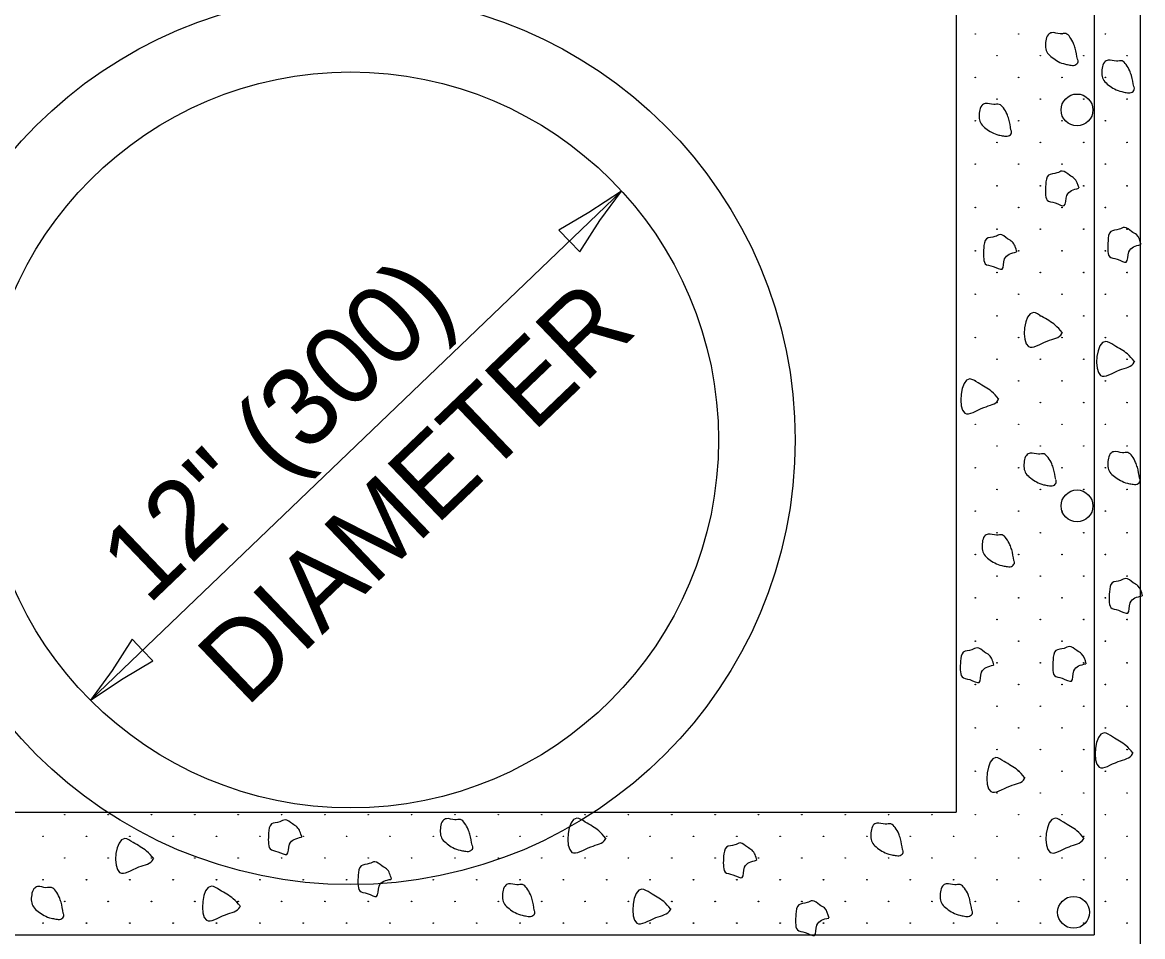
# Model space of a CAD drawing. Extents: x 2261691 to 2262321, y -3123551 to -3123151.
# Drawn here: x 2262145 to 2262188.39, y -3123339.44 to -3123304.04 of the extents above; entities that cross this region are included whole.
import ezdxf

# ---------------------------------------------------------------- set-up
doc = ezdxf.new("R2010")
doc.units = 0
doc.layers.add('RD_Pr_Roadway_Dimensions', color=7, linetype='Continuous')
doc.layers.add('RD_Pr_Roadway_Items', color=7, linetype='Continuous')

msp = doc.modelspace()

# ---------------------------------------------------------------- linework, layer by layer
at = {"layer": 'RD_Pr_Roadway_Dimensions'}
msp.add_line((2262147.63, -3123330.281), (2262168.205, -3123310.568), dxfattribs=at)
for points in [[(2262165.779, -3123312.081), (2262166.183, -3123312.505), (2262166.588, -3123312.928), (2262167.362, -3123311.711), (2262168.205, -3123310.568), (2262166.939, -3123311.405)], [(2262150.055, -3123328.768), (2262149.651, -3123328.344), (2262149.246, -3123327.921), (2262148.473, -3123329.138), (2262147.63, -3123330.281), (2262148.896, -3123329.444)]]:
    msp.add_lwpolyline(points, close=True, dxfattribs=at)
at = {"layer": 'RD_Pr_Roadway_Items'}
for p, q in [((2262186.514, -3123288.304), (2262186.514, -3123339.373)), ((2262188.292, -3123288.304), (2262188.292, -3123341.746)), ((2262181.166, -3123293.054), (2262181.166, -3123334.621)), ((2262136.036, -3123334.621), (2262181.166, -3123334.621)), ((2262130.692, -3123339.373), (2262186.514, -3123339.373))]:
    msp.add_line(p, q, dxfattribs=at)
for centre, radius in [((2262157.711, -3123320.209), 17.22), ((2262181.908, -3123304.488), 0.0119), ((2262183.587, -3123304.488), 0.0119), ((2262185.267, -3123304.488), 0.0119), ((2262186.946, -3123304.488), 0.0119), ((2262182.748, -3123305.327), 0.0119), ((2262184.427, -3123305.327), 0.0119), ((2262186.107, -3123305.327), 0.0119), ((2262187.786, -3123305.327), 0.0119), ((2262157.711, -3123320.209), 14.251), ((2262181.908, -3123306.167), 0.0119), ((2262183.587, -3123306.167), 0.0119), ((2262185.267, -3123306.167), 0.0119), ((2262186.946, -3123306.167), 0.0119), ((2262185.848, -3123307.429), 0.618), ((2262182.748, -3123307.007), 0.0119), ((2262184.427, -3123307.007), 0.0119), ((2262186.107, -3123307.007), 0.0119), ((2262187.786, -3123307.007), 0.0119), ((2262181.908, -3123307.847), 0.0119), ((2262183.587, -3123307.847), 0.0119), ((2262185.267, -3123307.847), 0.0119), ((2262186.946, -3123307.847), 0.0119), ((2262182.748, -3123308.686), 0.0119), ((2262184.427, -3123308.686), 0.0119), ((2262186.107, -3123308.686), 0.0119), ((2262187.786, -3123308.686), 0.0119), ((2262181.908, -3123309.526), 0.0119), ((2262183.587, -3123309.526), 0.0119), ((2262185.267, -3123309.526), 0.0119), ((2262186.946, -3123309.526), 0.0119), ((2262182.748, -3123310.366), 0.0119), ((2262184.427, -3123310.366), 0.0119), ((2262186.107, -3123310.366), 0.0119), ((2262187.786, -3123310.366), 0.0119), ((2262181.908, -3123311.206), 0.0119), ((2262183.587, -3123311.206), 0.0119), ((2262185.267, -3123311.206), 0.0119), ((2262186.946, -3123311.206), 0.0119), ((2262182.748, -3123312.045), 0.0119), ((2262184.427, -3123312.045), 0.0119), ((2262186.107, -3123312.045), 0.0119), ((2262187.786, -3123312.045), 0.0119), ((2262181.908, -3123312.885), 0.0119), ((2262183.587, -3123312.885), 0.0119), ((2262185.267, -3123312.885), 0.0119), ((2262186.946, -3123312.885), 0.0119), ((2262182.748, -3123313.725), 0.0119), ((2262184.427, -3123313.725), 0.0119), ((2262186.107, -3123313.725), 0.0119), ((2262187.786, -3123313.725), 0.0119), ((2262181.908, -3123314.565), 0.0119), ((2262183.587, -3123314.565), 0.0119), ((2262185.267, -3123314.565), 0.0119), ((2262186.946, -3123314.565), 0.0119), ((2262182.748, -3123315.404), 0.0119), ((2262184.427, -3123315.404), 0.0119), ((2262186.107, -3123315.404), 0.0119), ((2262187.786, -3123315.404), 0.0119), ((2262181.908, -3123316.244), 0.0119), ((2262183.587, -3123316.244), 0.0119), ((2262185.267, -3123316.244), 0.0119), ((2262186.946, -3123316.244), 0.0119), ((2262182.748, -3123317.084), 0.0119), ((2262184.427, -3123317.084), 0.0119), ((2262186.107, -3123317.084), 0.0119), ((2262187.786, -3123317.084), 0.0119), ((2262181.908, -3123317.924), 0.0119), ((2262183.587, -3123317.924), 0.0119), ((2262185.267, -3123317.924), 0.0119), ((2262186.946, -3123317.924), 0.0119), ((2262182.748, -3123318.763), 0.0119), ((2262184.427, -3123318.763), 0.0119), ((2262186.107, -3123318.763), 0.0119), ((2262187.786, -3123318.763), 0.0119), ((2262181.908, -3123319.603), 0.0119), ((2262183.587, -3123319.603), 0.0119), ((2262185.267, -3123319.603), 0.0119), ((2262186.946, -3123319.603), 0.0119), ((2262182.748, -3123320.443), 0.0119), ((2262184.427, -3123320.443), 0.0119), ((2262186.107, -3123320.443), 0.0119), ((2262187.786, -3123320.443), 0.0119), ((2262181.908, -3123321.283), 0.0119), ((2262183.587, -3123321.283), 0.0119), ((2262185.267, -3123321.283), 0.0119), ((2262186.946, -3123321.283), 0.0119), ((2262182.748, -3123322.122), 0.0119), ((2262184.427, -3123322.122), 0.0119), ((2262185.848, -3123322.764), 0.618), ((2262186.107, -3123322.122), 0.0119), ((2262187.786, -3123322.122), 0.0119), ((2262181.908, -3123322.962), 0.0119), ((2262183.587, -3123322.962), 0.0119), ((2262185.267, -3123322.962), 0.0119), ((2262186.946, -3123322.962), 0.0119), ((2262182.748, -3123323.802), 0.0119), ((2262184.427, -3123323.802), 0.0119), ((2262186.107, -3123323.802), 0.0119), ((2262187.786, -3123323.802), 0.0119), ((2262181.908, -3123324.642), 0.0119), ((2262183.587, -3123324.642), 0.0119), ((2262185.267, -3123324.642), 0.0119), ((2262186.946, -3123324.642), 0.0119), ((2262182.748, -3123325.481), 0.0119), ((2262184.427, -3123325.481), 0.0119), ((2262186.107, -3123325.481), 0.0119), ((2262187.786, -3123325.481), 0.0119), ((2262181.908, -3123326.321), 0.0119), ((2262183.587, -3123326.321), 0.0119), ((2262185.267, -3123326.321), 0.0119), ((2262186.946, -3123326.321), 0.0119), ((2262182.748, -3123327.161), 0.0119), ((2262184.427, -3123327.161), 0.0119), ((2262186.107, -3123327.161), 0.0119), ((2262187.786, -3123327.161), 0.0119), ((2262181.908, -3123328.001), 0.0119), ((2262183.587, -3123328.001), 0.0119), ((2262185.267, -3123328.001), 0.0119), ((2262186.946, -3123328.001), 0.0119), ((2262182.748, -3123328.84), 0.0119), ((2262184.427, -3123328.84), 0.0119), ((2262186.107, -3123328.84), 0.0119), ((2262187.786, -3123328.84), 0.0119), ((2262181.908, -3123329.68), 0.0119), ((2262183.587, -3123329.68), 0.0119), ((2262185.267, -3123329.68), 0.0119), ((2262186.946, -3123329.68), 0.0119), ((2262182.748, -3123330.52), 0.0119), ((2262184.427, -3123330.52), 0.0119), ((2262186.107, -3123330.52), 0.0119), ((2262187.786, -3123330.52), 0.0119), ((2262181.908, -3123331.36), 0.0119), ((2262183.587, -3123331.36), 0.0119), ((2262185.267, -3123331.36), 0.0119), ((2262186.946, -3123331.36), 0.0119), ((2262182.748, -3123332.199), 0.0119), ((2262184.427, -3123332.199), 0.0119), ((2262186.107, -3123332.199), 0.0119), ((2262187.786, -3123332.199), 0.0119), ((2262181.908, -3123333.039), 0.0119), ((2262183.587, -3123333.039), 0.0119), ((2262185.267, -3123333.039), 0.0119), ((2262186.946, -3123333.039), 0.0119), ((2262182.748, -3123333.879), 0.0119), ((2262184.427, -3123333.879), 0.0119), ((2262186.107, -3123333.879), 0.0119), ((2262187.786, -3123333.879), 0.0119), ((2262146.638, -3123334.719), 0.0119), ((2262148.317, -3123334.719), 0.0119), ((2262149.997, -3123334.719), 0.0119), ((2262151.677, -3123334.719), 0.0119), ((2262153.356, -3123334.719), 0.0119), ((2262155.036, -3123334.719), 0.0119), ((2262156.715, -3123334.719), 0.0119), ((2262158.395, -3123334.719), 0.0119), ((2262160.074, -3123334.719), 0.0119), ((2262161.754, -3123334.719), 0.0119), ((2262163.433, -3123334.719), 0.0119), ((2262165.113, -3123334.719), 0.0119), ((2262166.792, -3123334.719), 0.0119), ((2262168.472, -3123334.719), 0.0119), ((2262170.151, -3123334.719), 0.0119), ((2262171.831, -3123334.719), 0.0119), ((2262173.51, -3123334.719), 0.0119), ((2262175.19, -3123334.719), 0.0119), ((2262176.869, -3123334.719), 0.0119), ((2262178.549, -3123334.719), 0.0119), ((2262180.228, -3123334.719), 0.0119), ((2262181.908, -3123334.719), 0.0119), ((2262183.587, -3123334.719), 0.0119), ((2262185.267, -3123334.719), 0.0119), ((2262186.946, -3123334.719), 0.0119), ((2262145.798, -3123335.559), 0.0119), ((2262147.478, -3123335.559), 0.0119), ((2262149.157, -3123335.559), 0.0119), ((2262150.837, -3123335.559), 0.0119), ((2262152.516, -3123335.559), 0.0119), ((2262154.196, -3123335.559), 0.0119), ((2262155.875, -3123335.559), 0.0119), ((2262157.555, -3123335.559), 0.0119), ((2262159.234, -3123335.559), 0.0119), ((2262160.914, -3123335.559), 0.0119), ((2262162.593, -3123335.559), 0.0119), ((2262164.273, -3123335.559), 0.0119), ((2262165.952, -3123335.559), 0.0119), ((2262167.632, -3123335.559), 0.0119), ((2262169.311, -3123335.559), 0.0119), ((2262170.991, -3123335.559), 0.0119), ((2262172.67, -3123335.559), 0.0119), ((2262174.35, -3123335.559), 0.0119), ((2262176.029, -3123335.559), 0.0119), ((2262177.709, -3123335.559), 0.0119), ((2262179.388, -3123335.559), 0.0119), ((2262181.068, -3123335.559), 0.0119), ((2262182.748, -3123335.559), 0.0119), ((2262184.427, -3123335.559), 0.0119), ((2262186.107, -3123335.559), 0.0119), ((2262187.786, -3123335.559), 0.0119), ((2262146.638, -3123336.398), 0.0119), ((2262148.317, -3123336.398), 0.0119), ((2262149.997, -3123336.398), 0.0119), ((2262151.677, -3123336.398), 0.0119), ((2262153.356, -3123336.398), 0.0119), ((2262155.036, -3123336.398), 0.0119), ((2262156.715, -3123336.398), 0.0119), ((2262158.395, -3123336.398), 0.0119), ((2262160.074, -3123336.398), 0.0119), ((2262161.754, -3123336.398), 0.0119), ((2262163.433, -3123336.398), 0.0119), ((2262165.113, -3123336.398), 0.0119), ((2262166.792, -3123336.398), 0.0119), ((2262168.472, -3123336.398), 0.0119), ((2262170.151, -3123336.398), 0.0119), ((2262171.831, -3123336.398), 0.0119), ((2262173.51, -3123336.398), 0.0119), ((2262175.19, -3123336.398), 0.0119), ((2262176.869, -3123336.398), 0.0119), ((2262178.549, -3123336.398), 0.0119), ((2262180.228, -3123336.398), 0.0119), ((2262181.908, -3123336.398), 0.0119), ((2262183.587, -3123336.398), 0.0119), ((2262185.267, -3123336.398), 0.0119), ((2262186.946, -3123336.398), 0.0119), ((2262145.798, -3123337.238), 0.0119), ((2262147.478, -3123337.238), 0.0119), ((2262149.157, -3123337.238), 0.0119), ((2262150.837, -3123337.238), 0.0119), ((2262152.516, -3123337.238), 0.0119), ((2262154.196, -3123337.238), 0.0119), ((2262155.875, -3123337.238), 0.0119), ((2262157.555, -3123337.238), 0.0119), ((2262159.234, -3123337.238), 0.0119), ((2262160.914, -3123337.238), 0.0119), ((2262162.593, -3123337.238), 0.0119), ((2262164.273, -3123337.238), 0.0119), ((2262165.952, -3123337.238), 0.0119), ((2262167.632, -3123337.238), 0.0119), ((2262169.311, -3123337.238), 0.0119), ((2262170.991, -3123337.238), 0.0119), ((2262172.67, -3123337.238), 0.0119), ((2262174.35, -3123337.238), 0.0119), ((2262176.029, -3123337.238), 0.0119), ((2262177.709, -3123337.238), 0.0119), ((2262179.388, -3123337.238), 0.0119), ((2262181.068, -3123337.238), 0.0119), ((2262182.748, -3123337.238), 0.0119), ((2262184.427, -3123337.238), 0.0119), ((2262186.107, -3123337.238), 0.0119), ((2262187.786, -3123337.238), 0.0119), ((2262146.638, -3123338.078), 0.0119), ((2262148.317, -3123338.078), 0.0119), ((2262149.997, -3123338.078), 0.0119), ((2262151.677, -3123338.078), 0.0119), ((2262153.356, -3123338.078), 0.0119), ((2262155.036, -3123338.078), 0.0119), ((2262156.715, -3123338.078), 0.0119), ((2262158.395, -3123338.078), 0.0119), ((2262160.074, -3123338.078), 0.0119), ((2262161.754, -3123338.078), 0.0119), ((2262163.433, -3123338.078), 0.0119), ((2262165.113, -3123338.078), 0.0119), ((2262166.792, -3123338.078), 0.0119), ((2262168.472, -3123338.078), 0.0119), ((2262170.151, -3123338.078), 0.0119), ((2262171.831, -3123338.078), 0.0119), ((2262173.51, -3123338.078), 0.0119), ((2262175.19, -3123338.078), 0.0119), ((2262176.869, -3123338.078), 0.0119), ((2262178.549, -3123338.078), 0.0119), ((2262180.228, -3123338.078), 0.0119), ((2262181.908, -3123338.078), 0.0119), ((2262183.587, -3123338.078), 0.0119), ((2262185.716, -3123338.5), 0.618), ((2262185.267, -3123338.078), 0.0119), ((2262186.946, -3123338.078), 0.0119), ((2262145.798, -3123338.918), 0.0119), ((2262147.478, -3123338.918), 0.0119), ((2262149.157, -3123338.918), 0.0119), ((2262150.837, -3123338.918), 0.0119), ((2262152.516, -3123338.918), 0.0119), ((2262154.196, -3123338.918), 0.0119), ((2262155.875, -3123338.918), 0.0119), ((2262157.555, -3123338.918), 0.0119), ((2262159.234, -3123338.918), 0.0119), ((2262160.914, -3123338.918), 0.0119), ((2262162.593, -3123338.918), 0.0119), ((2262164.273, -3123338.918), 0.0119), ((2262165.952, -3123338.918), 0.0119), ((2262167.632, -3123338.918), 0.0119), ((2262169.311, -3123338.918), 0.0119), ((2262170.991, -3123338.918), 0.0119), ((2262172.67, -3123338.918), 0.0119), ((2262174.35, -3123338.918), 0.0119), ((2262176.029, -3123338.918), 0.0119), ((2262177.709, -3123338.918), 0.0119), ((2262179.388, -3123338.918), 0.0119), ((2262181.068, -3123338.918), 0.0119), ((2262182.748, -3123338.918), 0.0119), ((2262184.427, -3123338.918), 0.0119), ((2262186.107, -3123338.918), 0.0119), ((2262187.786, -3123338.918), 0.0119)]:
    msp.add_circle(centre, radius, dxfattribs=at)
for points in [[(2262185.866, -3123305.459), (2262185.776, -3123305.042), (2262185.709, -3123304.85), (2262185.573, -3123304.608), (2262185.413, -3123304.469), (2262185.192, -3123304.479), (2262184.872, -3123304.437), (2262184.725, -3123304.522), (2262184.64, -3123304.75), (2262184.629, -3123305.01), (2262184.704, -3123305.224), (2262184.889, -3123305.399), (2262185.114, -3123305.552), (2262185.399, -3123305.655), (2262185.573, -3123305.691), (2262185.766, -3123305.691), (2262185.89, -3123305.57), (2262185.88, -3123305.473)], [(2262188.046, -3123306.524), (2262187.957, -3123306.1), (2262187.889, -3123305.912), (2262187.75, -3123305.669), (2262187.597, -3123305.53), (2262187.373, -3123305.541), (2262187.052, -3123305.498), (2262186.906, -3123305.584), (2262186.82, -3123305.812), (2262186.813, -3123306.072), (2262186.888, -3123306.289), (2262187.073, -3123306.464), (2262187.298, -3123306.617), (2262187.583, -3123306.72), (2262187.75, -3123306.756), (2262187.946, -3123306.756), (2262188.067, -3123306.635), (2262188.06, -3123306.539)], [(2262183.29, -3123308.206), (2262183.204, -3123307.782), (2262183.136, -3123307.59), (2262182.994, -3123307.347), (2262182.834, -3123307.212), (2262182.62, -3123307.219), (2262182.296, -3123307.176), (2262182.157, -3123307.262), (2262182.068, -3123307.49), (2262182.06, -3123307.754), (2262182.135, -3123307.967), (2262182.313, -3123308.142), (2262182.541, -3123308.295), (2262182.819, -3123308.402), (2262182.994, -3123308.434), (2262183.193, -3123308.434), (2262183.315, -3123308.317), (2262183.304, -3123308.22)], [(2262185.93, -3123310.461), (2262185.741, -3123310.077), (2262185.563, -3123309.959), (2262185.274, -3123309.795), (2262185.071, -3123309.87), (2262184.747, -3123309.959), (2262184.636, -3123310.312), (2262184.629, -3123310.65), (2262184.693, -3123310.921), (2262184.996, -3123311.024), (2262185.356, -3123311.135), (2262185.456, -3123310.736), (2262185.912, -3123310.461)], [(2262188.331, -3123312.645), (2262188.149, -3123312.257), (2262187.964, -3123312.139), (2262187.683, -3123311.976), (2262187.479, -3123312.05), (2262187.155, -3123312.139), (2262187.048, -3123312.496), (2262187.038, -3123312.834), (2262187.105, -3123313.105), (2262187.401, -3123313.208), (2262187.757, -3123313.319), (2262187.857, -3123312.92), (2262188.313, -3123312.645)], [(2262183.521, -3123312.927), (2262183.336, -3123312.535), (2262183.158, -3123312.417), (2262182.869, -3123312.257), (2262182.67, -3123312.332), (2262182.342, -3123312.417), (2262182.235, -3123312.774), (2262182.228, -3123313.112), (2262182.292, -3123313.383), (2262182.595, -3123313.486), (2262182.944, -3123313.593), (2262183.044, -3123313.198), (2262183.5, -3123312.927)], [(2262185.267, -3123316.041), (2262185.003, -3123315.759), (2262184.48, -3123315.424), (2262184.159, -3123315.271), (2262183.963, -3123316.593), (2262184.697, -3123316.379), (2262185.26, -3123316.083), (2262185.281, -3123316.034)], [(2262188.067, -3123317.159), (2262187.8, -3123316.878), (2262187.28, -3123316.543), (2262186.959, -3123316.39), (2262186.76, -3123317.712), (2262187.501, -3123317.498), (2262188.06, -3123317.202), (2262188.082, -3123317.149)], [(2262182.805, -3123318.613), (2262182.541, -3123318.332), (2262182.018, -3123317.997), (2262181.693, -3123317.847), (2262181.501, -3123319.165), (2262182.239, -3123318.951), (2262182.794, -3123318.656), (2262182.819, -3123318.602)], [(2262185.021, -3123321.745), (2262184.939, -3123321.324), (2262184.872, -3123321.132), (2262184.733, -3123320.89), (2262184.569, -3123320.751), (2262184.358, -3123320.761), (2262184.031, -3123320.719), (2262183.888, -3123320.804), (2262183.806, -3123321.032), (2262183.796, -3123321.296), (2262183.87, -3123321.51), (2262184.049, -3123321.681), (2262184.28, -3123321.834), (2262184.554, -3123321.941), (2262184.733, -3123321.973), (2262184.932, -3123321.973), (2262185.046, -3123321.852), (2262185.035, -3123321.759)], [(2262188.267, -3123321.688), (2262188.185, -3123321.267), (2262188.117, -3123321.078), (2262187.978, -3123320.833), (2262187.814, -3123320.697), (2262187.604, -3123320.704), (2262187.276, -3123320.662), (2262187.137, -3123320.747), (2262187.052, -3123320.979), (2262187.041, -3123321.239), (2262187.12, -3123321.453), (2262187.294, -3123321.627), (2262187.526, -3123321.777), (2262187.8, -3123321.884), (2262187.978, -3123321.916), (2262188.178, -3123321.916), (2262188.292, -3123321.798), (2262188.281, -3123321.702)], [(2262183.4, -3123324.876), (2262183.318, -3123324.456), (2262183.25, -3123324.267), (2262183.108, -3123324.025), (2262182.948, -3123323.886), (2262182.734, -3123323.897), (2262182.406, -3123323.854), (2262182.264, -3123323.939), (2262182.182, -3123324.167), (2262182.174, -3123324.427), (2262182.246, -3123324.641), (2262182.427, -3123324.819), (2262182.659, -3123324.969), (2262182.933, -3123325.072), (2262183.108, -3123325.104), (2262183.307, -3123325.104), (2262183.421, -3123324.987), (2262183.414, -3123324.891)], [(2262188.388, -3123326.244), (2262188.206, -3123325.856), (2262188.021, -3123325.735), (2262187.736, -3123325.575), (2262187.536, -3123325.649), (2262187.212, -3123325.735), (2262187.105, -3123326.091), (2262187.095, -3123326.43), (2262187.159, -3123326.697), (2262187.458, -3123326.804), (2262187.811, -3123326.914), (2262187.911, -3123326.512), (2262188.37, -3123326.244)], [(2262186.204, -3123328.874), (2262186.026, -3123328.485), (2262185.841, -3123328.364), (2262185.556, -3123328.204), (2262185.352, -3123328.279), (2262185.028, -3123328.364), (2262184.921, -3123328.721), (2262184.911, -3123329.059), (2262184.975, -3123329.33), (2262185.274, -3123329.437), (2262185.63, -3123329.544), (2262185.73, -3123329.145), (2262186.186, -3123328.874)], [(2262182.631, -3123328.931), (2262182.442, -3123328.539), (2262182.26, -3123328.421), (2262181.975, -3123328.257), (2262181.768, -3123328.336), (2262181.444, -3123328.421), (2262181.337, -3123328.778), (2262181.327, -3123329.116), (2262181.394, -3123329.387), (2262181.693, -3123329.49), (2262182.053, -3123329.601), (2262182.153, -3123329.202), (2262182.609, -3123328.931)], [(2262188.01, -3123332.326), (2262187.743, -3123332.045), (2262187.223, -3123331.706), (2262186.899, -3123331.553), (2262186.703, -3123332.878), (2262187.44, -3123332.661), (2262188, -3123332.369), (2262188.025, -3123332.315)], [(2262183.817, -3123333.274), (2262183.546, -3123332.996), (2262183.022, -3123332.657), (2262182.709, -3123332.508), (2262182.509, -3123333.826), (2262183.247, -3123333.612), (2262183.81, -3123333.317), (2262183.831, -3123333.263)], [(2262155.821, -3123335.59), (2262155.635, -3123335.201), (2262155.457, -3123335.08), (2262155.169, -3123334.92), (2262154.969, -3123334.995), (2262154.645, -3123335.08), (2262154.534, -3123335.436), (2262154.524, -3123335.775), (2262154.591, -3123336.046), (2262154.894, -3123336.153), (2262155.243, -3123336.263), (2262155.347, -3123335.86), (2262155.803, -3123335.59)], [(2262162.415, -3123335.903), (2262162.33, -3123335.479), (2262162.262, -3123335.29), (2262162.127, -3123335.048), (2262161.966, -3123334.909), (2262161.745, -3123334.916), (2262161.428, -3123334.874), (2262161.282, -3123334.959), (2262161.197, -3123335.191), (2262161.186, -3123335.451), (2262161.261, -3123335.664), (2262161.446, -3123335.843), (2262161.667, -3123335.992), (2262161.952, -3123336.099), (2262162.127, -3123336.131), (2262162.319, -3123336.131), (2262162.444, -3123336.014), (2262162.433, -3123335.917)], [(2262167.588, -3123335.625), (2262167.321, -3123335.344), (2262166.801, -3123335.005), (2262166.473, -3123334.852), (2262166.284, -3123336.178), (2262167.015, -3123335.964), (2262167.578, -3123335.668), (2262167.603, -3123335.615)], [(2262179.093, -3123336.071), (2262179.007, -3123335.65), (2262178.943, -3123335.458), (2262178.804, -3123335.216), (2262178.64, -3123335.077), (2262178.419, -3123335.087), (2262178.095, -3123335.045), (2262177.953, -3123335.13), (2262177.871, -3123335.358), (2262177.864, -3123335.622), (2262177.935, -3123335.835), (2262178.116, -3123336.01), (2262178.348, -3123336.163), (2262178.626, -3123336.267), (2262178.804, -3123336.299), (2262178.996, -3123336.299), (2262179.114, -3123336.181), (2262179.107, -3123336.085)], [(2262186.108, -3123335.625), (2262185.844, -3123335.344), (2262185.324, -3123335.009), (2262184.996, -3123334.856), (2262184.804, -3123336.178), (2262185.538, -3123335.964), (2262186.097, -3123335.668), (2262186.122, -3123335.618)], [(2262150.07, -3123336.406), (2262149.807, -3123336.131), (2262149.283, -3123335.793), (2262148.962, -3123335.64), (2262148.763, -3123336.958), (2262149.507, -3123336.744), (2262150.063, -3123336.448), (2262150.084, -3123336.398)], [(2262173.449, -3123336.484), (2262173.26, -3123336.096), (2262173.079, -3123335.978), (2262172.801, -3123335.814), (2262172.594, -3123335.892), (2262172.273, -3123335.978), (2262172.159, -3123336.331), (2262172.149, -3123336.669), (2262172.216, -3123336.94), (2262172.516, -3123337.043), (2262172.876, -3123337.154), (2262172.972, -3123336.755), (2262173.431, -3123336.484)], [(2262159.294, -3123337.214), (2262159.105, -3123336.822), (2262158.924, -3123336.705), (2262158.642, -3123336.541), (2262158.432, -3123336.616), (2262158.115, -3123336.705), (2262158.005, -3123337.061), (2262157.994, -3123337.4), (2262158.065, -3123337.67), (2262158.357, -3123337.774), (2262158.717, -3123337.884), (2262158.813, -3123337.485), (2262159.276, -3123337.214)], [(2262146.579, -3123338.533), (2262146.493, -3123338.109), (2262146.429, -3123337.923), (2262146.29, -3123337.677), (2262146.13, -3123337.542), (2262145.909, -3123337.549), (2262145.588, -3123337.506), (2262145.442, -3123337.592), (2262145.357, -3123337.824), (2262145.346, -3123338.08), (2262145.424, -3123338.294), (2262145.606, -3123338.472), (2262145.834, -3123338.622), (2262146.116, -3123338.728), (2262146.29, -3123338.761), (2262146.486, -3123338.761), (2262146.604, -3123338.643), (2262146.593, -3123338.547)], [(2262153.426, -3123338.255), (2262153.166, -3123337.973), (2262152.643, -3123337.638), (2262152.318, -3123337.485), (2262152.126, -3123338.807), (2262152.86, -3123338.593), (2262153.419, -3123338.297), (2262153.441, -3123338.244)], [(2262164.82, -3123338.422), (2262164.742, -3123337.998), (2262164.674, -3123337.809), (2262164.532, -3123337.567), (2262164.371, -3123337.428), (2262164.154, -3123337.439), (2262163.83, -3123337.396), (2262163.691, -3123337.482), (2262163.602, -3123337.71), (2262163.595, -3123337.97), (2262163.669, -3123338.183), (2262163.848, -3123338.358), (2262164.079, -3123338.511), (2262164.357, -3123338.614), (2262164.532, -3123338.65), (2262164.731, -3123338.65), (2262164.845, -3123338.529), (2262164.834, -3123338.436)], [(2262170.107, -3123338.365), (2262169.837, -3123338.084), (2262169.316, -3123337.752), (2262168.996, -3123337.599), (2262168.796, -3123338.917), (2262169.537, -3123338.704), (2262170.097, -3123338.408), (2262170.122, -3123338.358)], [(2262181.775, -3123338.422), (2262181.69, -3123337.998), (2262181.629, -3123337.809), (2262181.487, -3123337.567), (2262181.323, -3123337.428), (2262181.113, -3123337.439), (2262180.785, -3123337.396), (2262180.642, -3123337.482), (2262180.561, -3123337.71), (2262180.55, -3123337.97), (2262180.625, -3123338.183), (2262180.803, -3123338.358), (2262181.034, -3123338.511), (2262181.309, -3123338.614), (2262181.487, -3123338.65), (2262181.686, -3123338.65), (2262181.8, -3123338.529), (2262181.79, -3123338.436)], [(2262176.242, -3123338.721), (2262176.064, -3123338.333), (2262175.879, -3123338.212), (2262175.598, -3123338.052), (2262175.391, -3123338.126), (2262175.07, -3123338.212), (2262174.96, -3123338.572), (2262174.946, -3123338.91), (2262175.017, -3123339.181), (2262175.313, -3123339.284), (2262175.676, -3123339.395), (2262175.772, -3123338.996), (2262176.228, -3123338.721)]]:
    msp.add_spline(points, degree=3, dxfattribs=at)

# ---------------------------------------------------------------- texts
at = {"layer": 'RD_Pr_Roadway_Dimensions'}
for s, p in [('12" (300)', (2262149.864, -3123326.64)), ('DIAMETER', (2262153.66, -3123330.601))]:
    msp.add_text(s, height=3.048, rotation=43.7748, dxfattribs=at).set_placement(p)

doc.saveas('drawing.dxf')
